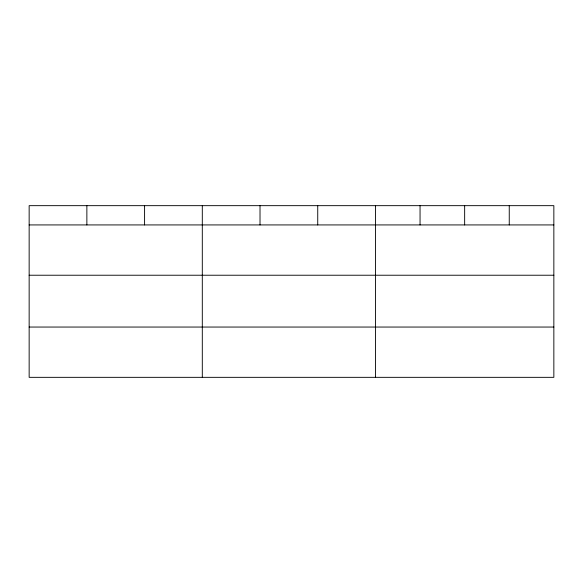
<?xml version="1.0" encoding="UTF-8"?>
<svg xmlns="http://www.w3.org/2000/svg" width="583" height="583" viewBox="0 0 583 583"><rect width="100%" height="100%" fill="white"/><g stroke="black" fill="none" stroke-linecap="round" stroke-linejoin="round"><path stroke-width="0.87" d="M553.85 275.227L553.85 205.661L29.15 205.661L29.15 377.339L553.85 377.339L553.85 275.227L29.15 275.227M29.15 224.929L553.85 224.929M29.15 327.048L553.85 327.048M509.25 205.661L509.25 224.929M464.651 205.661L464.651 224.929M420.051 205.661L420.051 224.929M375.452 205.661L375.452 377.339M317.735 205.661L317.735 224.929M260.018 205.661L260.018 224.929M202.301 205.661L202.301 377.339M144.584 205.661L144.584 224.929M86.867 205.661L86.867 224.929"/></g></svg>
